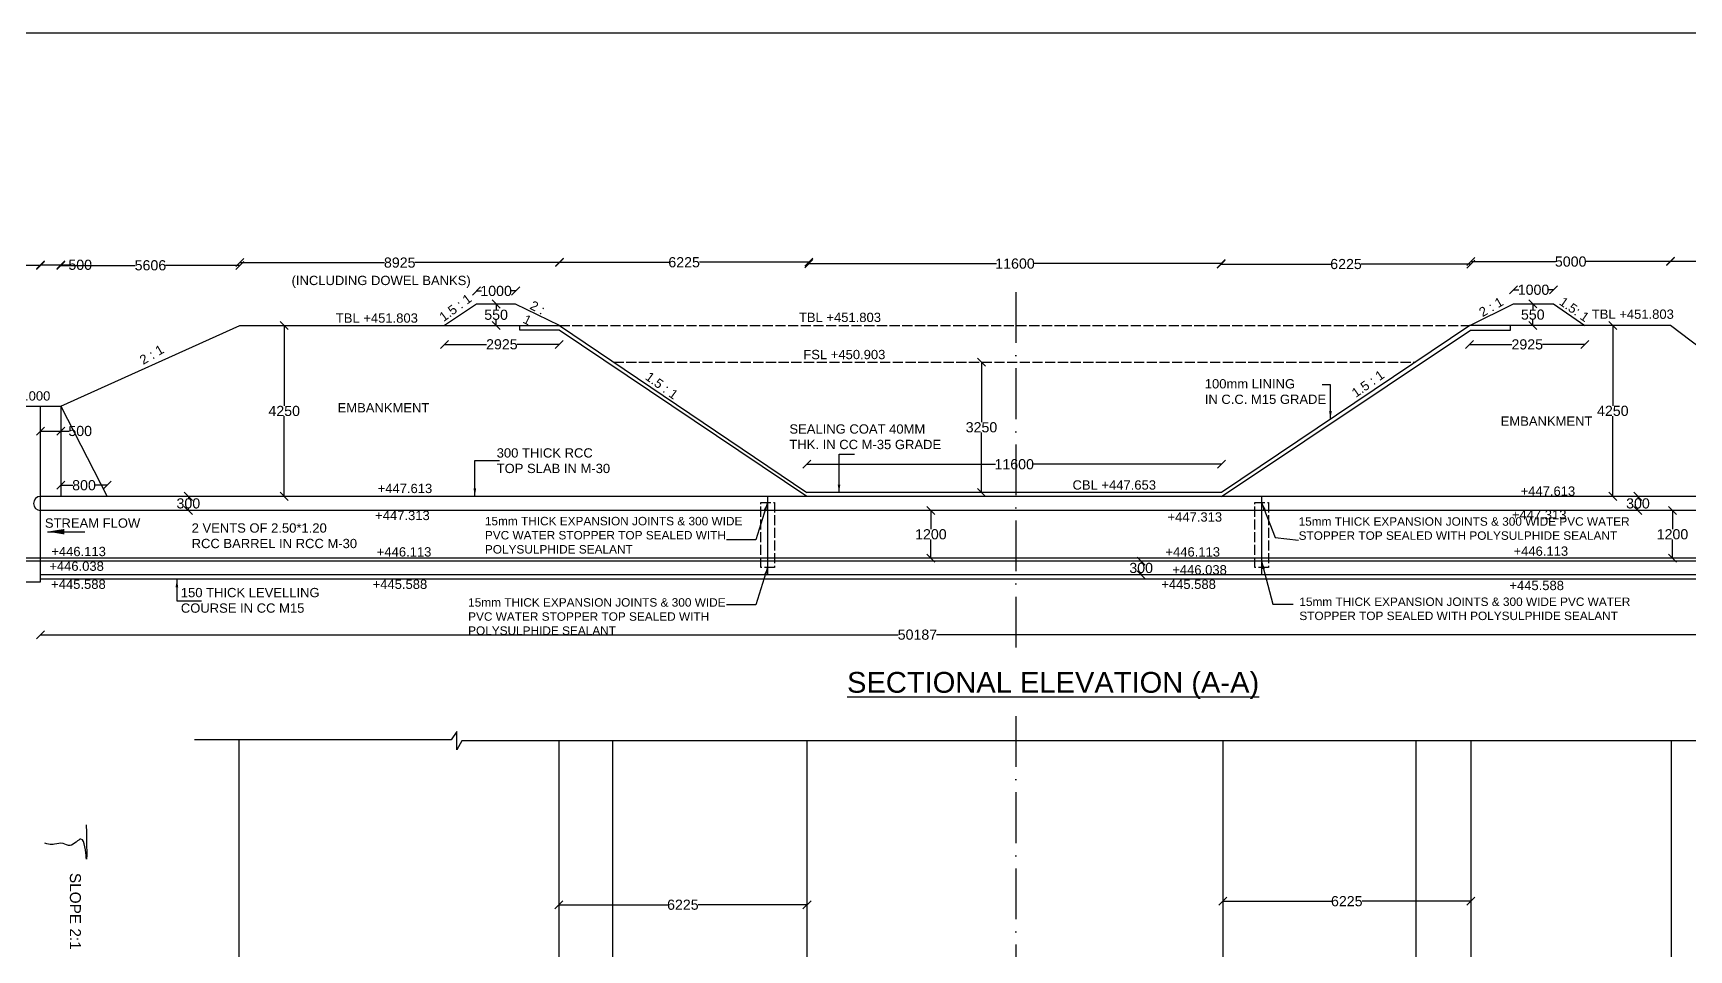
# Model space of a CAD drawing. Header units: millimetres. Extents: x 5124 to 3633060, y 2311 to 45957943.
# Drawn here: x 3592578 to 3612145, y 45947104 to 45957943 of the extents above; entities that cross this region are included whole.
import ezdxf

# ---------------------------------------------------------------- set-up
doc = ezdxf.new("R2010")
doc.units = ezdxf.units.MM
doc.header["$MEASUREMENT"] = 0
doc.linetypes.add('ACAD_ISO02W100', pattern=[15, 12, -3])
doc.linetypes.add('ACAD_ISO10W100', pattern=[18, 12, -3, 0, -3])
for name, color, linetype in [('DIMENSION', 7, 'Continuous'), ('DRAWING', 7, 'Continuous'), ('TEXT', 7, 'Continuous')]:
    doc.layers.add(name, color=color, linetype=linetype)
doc.styles.get("Standard").update_dxf_attribs({"font": 'arial.ttf', "height": 120})
doc.dimstyles.get("Standard").update_dxf_attribs({"dimtxt": 200, "dimasz": 110, "dimexe": 0.18, "dimexo": 0.0625, "dimgap": 0.09, "dimtad": 0, "dimtih": 1, "dimtoh": 1, "dimdec": 0, "dimzin": 0, "dimdsep": 46, "dimtxsty": 'Standard', "dimblk": 'OBLIQUE', "dimcen": 0.09, "dimse1": 1, "dimse2": 1, "dimadec": 0, "dimazin": 0, "dimtfac": 1, "dimtdec": 0, "dimtofl": 0, "dimtmove": 0, "dimatfit": 3, "dimfxl": 1, "dimtolj": 1, "dimtzin": 0, "dimarcsym": 0})

# ---------------------------------------------------------------- blocks, each defined once
blk = doc.blocks.new('_Oblique')
at = {"color": 0, "linetype": 'ByBlock', "lineweight": -2}
blk.add_line((-0.5, -0.5), (0.5, 0.5), dxfattribs=at)
blk = doc.blocks.new('*D71')
at = {"layer": 'Defpoints', "color": 0, "linetype": 'Continuous', "transparency": 16777216}
for p in [(3587958, 45955199), (3592664, 45955197), (3592664, 45953533)]:
    blk.add_point(p, dxfattribs=at)
at = {"layer": 'DIMENSION', "color": 0, "linetype": 'Continuous', "lineweight": -2, "transparency": 16777216}
for p, q in [((3587958, 45955197), (3590091, 45955197)), ((3592664, 45955197), (3590531, 45955197))]:
    blk.add_line(p, q, dxfattribs=at)
at = {"layer": 'DIMENSION', "color": 0, "linetype": 'Continuous', "lineweight": -2, "transparency": 16777216, "xscale": 95, "yscale": 95, "zscale": 95, "rotation": 180}
blk.add_blockref('_Oblique', (3587958, 45955197), dxfattribs=at)
at = {"layer": 'DIMENSION', "color": 0, "linetype": 'Continuous', "lineweight": -2, "transparency": 16777216, "xscale": 95, "yscale": 95, "zscale": 95}
blk.add_blockref('_Oblique', (3592664, 45955197), dxfattribs=at)
at = {"layer": 'DIMENSION', "color": 0, "linetype": 'Continuous', "transparency": 16777216, "insert": (3590311, 45955197), "char_height": 120, "attachment_point": 5}
blk.add_mtext('\\A1;16050', dxfattribs=at)
blk = doc.blocks.new('*D72')
at = {"layer": 'Defpoints', "color": 0, "linetype": 'Continuous', "transparency": 16777216}
for p in [(3592906, 45955203), (3592664, 45953533), (3592906, 45953533)]:
    blk.add_point(p, dxfattribs=at)
at = {"layer": 'DIMENSION', "color": 0, "linetype": 'Continuous', "lineweight": -2, "transparency": 16777216}
for p, q in [((3592664, 45955203), (3592906, 45955203)), ((3592906, 45955203), (3593002, 45955203))]:
    blk.add_line(p, q, dxfattribs=at)
at = {"layer": 'DIMENSION', "color": 0, "linetype": 'Continuous', "lineweight": -2, "transparency": 16777216, "xscale": 95, "yscale": 95, "zscale": 95, "rotation": 180}
blk.add_blockref('_Oblique', (3592664, 45955203), dxfattribs=at)
at = {"layer": 'DIMENSION', "color": 0, "linetype": 'Continuous', "lineweight": -2, "transparency": 16777216, "xscale": 95, "yscale": 95, "zscale": 95}
blk.add_blockref('_Oblique', (3592906, 45955203), dxfattribs=at)
at = {"layer": 'DIMENSION', "color": 0, "linetype": 'Continuous', "transparency": 16777216, "insert": (3593134, 45955203), "char_height": 120, "attachment_point": 5}
blk.add_mtext('\\A1;500', dxfattribs=at)
blk = doc.blocks.new('*D73')
at = {"layer": 'Defpoints', "color": 0, "linetype": 'Continuous', "transparency": 16777216}
for p in [(3592906, 45955203), (3595022, 45955197), (3595022, 45954485)]:
    blk.add_point(p, dxfattribs=at)
at = {"layer": 'DIMENSION', "color": 0, "linetype": 'Continuous', "lineweight": -2, "transparency": 16777216}
for p, q in [((3592906, 45955197), (3593785, 45955197)), ((3595022, 45955197), (3594143, 45955197))]:
    blk.add_line(p, q, dxfattribs=at)
at = {"layer": 'DIMENSION', "color": 0, "linetype": 'Continuous', "lineweight": -2, "transparency": 16777216, "xscale": 95, "yscale": 95, "zscale": 95, "rotation": 180}
blk.add_blockref('_Oblique', (3592906, 45955197), dxfattribs=at)
at = {"layer": 'DIMENSION', "color": 0, "linetype": 'Continuous', "lineweight": -2, "transparency": 16777216, "xscale": 95, "yscale": 95, "zscale": 95}
blk.add_blockref('_Oblique', (3595022, 45955197), dxfattribs=at)
at = {"layer": 'DIMENSION', "color": 0, "linetype": 'Continuous', "transparency": 16777216, "insert": (3593964, 45955197), "char_height": 120, "attachment_point": 5}
blk.add_mtext('\\A1;5606', dxfattribs=at)
blk = doc.blocks.new('*D74')
at = {"layer": 'Defpoints', "color": 0, "linetype": 'Continuous', "transparency": 16777216}
for p in [(3595022, 45955197), (3598799, 45955229), (3598799, 45954485)]:
    blk.add_point(p, dxfattribs=at)
at = {"layer": 'DIMENSION', "color": 0, "linetype": 'Continuous', "lineweight": -2, "transparency": 16777216}
for p, q in [((3595022, 45955229), (3596730, 45955229)), ((3598799, 45955229), (3597090, 45955229))]:
    blk.add_line(p, q, dxfattribs=at)
at = {"layer": 'DIMENSION', "color": 0, "linetype": 'Continuous', "lineweight": -2, "transparency": 16777216, "xscale": 95, "yscale": 95, "zscale": 95, "rotation": 180}
blk.add_blockref('_Oblique', (3595022, 45955229), dxfattribs=at)
at = {"layer": 'DIMENSION', "color": 0, "linetype": 'Continuous', "lineweight": -2, "transparency": 16777216, "xscale": 95, "yscale": 95, "zscale": 95}
blk.add_blockref('_Oblique', (3598799, 45955229), dxfattribs=at)
at = {"layer": 'DIMENSION', "color": 0, "linetype": 'Continuous', "transparency": 16777216, "insert": (3596910, 45955229), "char_height": 120, "attachment_point": 5}
blk.add_mtext('\\A1;8925', dxfattribs=at)
blk = doc.blocks.new('*D75')
at = {"layer": 'Defpoints', "color": 0, "linetype": 'Continuous', "transparency": 16777216}
for p in [(3598280, 45954894), (3597818, 45954740), (3598280, 45954740)]:
    blk.add_point(p, dxfattribs=at)
at = {"layer": 'DIMENSION', "color": 0, "linetype": 'Continuous', "lineweight": -2, "transparency": 16777216}
for p, q in [((3597818, 45954894), (3597876, 45954894)), ((3598280, 45954894), (3598223, 45954894))]:
    blk.add_line(p, q, dxfattribs=at)
at = {"layer": 'DIMENSION', "color": 0, "linetype": 'Continuous', "lineweight": -2, "transparency": 16777216, "xscale": 95, "yscale": 95, "zscale": 95, "rotation": 180}
blk.add_blockref('_Oblique', (3597818, 45954894), dxfattribs=at)
at = {"layer": 'DIMENSION', "color": 0, "linetype": 'Continuous', "lineweight": -2, "transparency": 16777216, "xscale": 95, "yscale": 95, "zscale": 95}
blk.add_blockref('_Oblique', (3598280, 45954894), dxfattribs=at)
at = {"layer": 'DIMENSION', "color": 0, "linetype": 'Continuous', "transparency": 16777216, "insert": (3598049, 45954894), "char_height": 120, "attachment_point": 5}
blk.add_mtext('\\A1;1000', dxfattribs=at)
blk = doc.blocks.new('*D76')
at = {"layer": 'Defpoints', "color": 0, "linetype": 'Continuous', "transparency": 16777216}
for p in [(3597440, 45954485), (3598793, 45954429), (3598793, 45954263)]:
    blk.add_point(p, dxfattribs=at)
at = {"layer": 'DIMENSION', "color": 0, "linetype": 'Continuous', "lineweight": -2, "transparency": 16777216}
for p, q in [((3597440, 45954263), (3597936, 45954263)), ((3598793, 45954263), (3598297, 45954263))]:
    blk.add_line(p, q, dxfattribs=at)
at = {"layer": 'DIMENSION', "color": 0, "linetype": 'Continuous', "lineweight": -2, "transparency": 16777216, "xscale": 95, "yscale": 95, "zscale": 95, "rotation": 180}
blk.add_blockref('_Oblique', (3597440, 45954263), dxfattribs=at)
at = {"layer": 'DIMENSION', "color": 0, "linetype": 'Continuous', "lineweight": -2, "transparency": 16777216, "xscale": 95, "yscale": 95, "zscale": 95}
blk.add_blockref('_Oblique', (3598793, 45954263), dxfattribs=at)
at = {"layer": 'DIMENSION', "color": 0, "linetype": 'Continuous', "transparency": 16777216, "insert": (3598117, 45954263), "char_height": 120, "attachment_point": 5}
blk.add_mtext('\\A1;2925', dxfattribs=at)
blk = doc.blocks.new('*D77')
at = {"layer": 'Defpoints', "color": 0, "linetype": 'Continuous', "transparency": 16777216}
for p in [(3598049, 45954740), (3598049, 45954485), (3598049, 45954485)]:
    blk.add_point(p, dxfattribs=at)
at = {"layer": 'DIMENSION', "color": 0, "linetype": 'Continuous', "lineweight": -2, "transparency": 16777216}
for p, q in [((3598049, 45954740), (3598049, 45954674)), ((3598049, 45954485), (3598049, 45954551))]:
    blk.add_line(p, q, dxfattribs=at)
at = {"layer": 'DIMENSION', "color": 0, "linetype": 'Continuous', "lineweight": -2, "transparency": 16777216, "xscale": 95, "yscale": 95, "zscale": 95}
for p, rotation in [((3598049, 45954740), 90), ((3598049, 45954485), 270)]:
    blk.add_blockref('_Oblique', p, dxfattribs=dict(at, rotation=rotation))
at = {"layer": 'DIMENSION', "color": 0, "linetype": 'Continuous', "transparency": 16777216, "insert": (3598049, 45954612), "char_height": 120, "attachment_point": 5}
blk.add_mtext('\\A1;550', dxfattribs=at)
blk = doc.blocks.new('*D78')
at = {"layer": 'Defpoints', "color": 0, "linetype": 'Continuous', "transparency": 16777216}
for p in [(3595567, 45954485), (3595545, 45952466), (3595567, 45952466)]:
    blk.add_point(p, dxfattribs=at)
at = {"layer": 'DIMENSION', "color": 0, "linetype": 'Continuous', "lineweight": -2, "transparency": 16777216}
for p, q in [((3595545, 45954485), (3595545, 45953537)), ((3595545, 45952466), (3595545, 45953414))]:
    blk.add_line(p, q, dxfattribs=at)
at = {"layer": 'DIMENSION', "color": 0, "linetype": 'Continuous', "lineweight": -2, "transparency": 16777216, "xscale": 95, "yscale": 95, "zscale": 95}
for p, rotation in [((3595545, 45954485), 90), ((3595545, 45952466), 270)]:
    blk.add_blockref('_Oblique', p, dxfattribs=dict(at, rotation=rotation))
at = {"layer": 'DIMENSION', "color": 0, "linetype": 'Continuous', "transparency": 16777216, "insert": (3595545, 45953475), "char_height": 120, "attachment_point": 5}
blk.add_mtext('\\A1;4250', dxfattribs=at)
blk = doc.blocks.new('*D79')
at = {"layer": 'Defpoints', "color": 0, "linetype": 'Continuous', "transparency": 16777216}
for p in [(3594412, 45952466), (3594412, 45952466), (3594412, 45952298)]:
    blk.add_point(p, dxfattribs=at)
at = {"layer": 'DIMENSION', "color": 0, "linetype": 'Continuous', "lineweight": -2, "transparency": 16777216}
for p, q in [((3594412, 45952466), (3594412, 45952443)), ((3594412, 45952298), (3594412, 45952320))]:
    blk.add_line(p, q, dxfattribs=at)
at = {"layer": 'DIMENSION', "color": 0, "linetype": 'Continuous', "lineweight": -2, "transparency": 16777216, "xscale": 95, "yscale": 95, "zscale": 95}
for p, rotation in [((3594412, 45952466), 90), ((3594412, 45952298), 270)]:
    blk.add_blockref('_Oblique', p, dxfattribs=dict(at, rotation=rotation))
at = {"layer": 'DIMENSION', "color": 0, "linetype": 'Continuous', "transparency": 16777216, "insert": (3594412, 45952382), "char_height": 120, "attachment_point": 5}
blk.add_mtext('\\A1;300', dxfattribs=at)
blk = doc.blocks.new('*D80')
at = {"layer": 'Defpoints', "color": 0, "linetype": 'Continuous', "transparency": 16777216}
for p in [(3592664, 45953238), (3592906, 45953238), (3592906, 45953238)]:
    blk.add_point(p, dxfattribs=at)
at = {"layer": 'DIMENSION', "color": 0, "linetype": 'Continuous', "lineweight": -2, "transparency": 16777216}
for p, q in [((3592664, 45953238), (3592906, 45953238)), ((3592906, 45953238), (3593002, 45953238))]:
    blk.add_line(p, q, dxfattribs=at)
at = {"layer": 'DIMENSION', "color": 0, "linetype": 'Continuous', "lineweight": -2, "transparency": 16777216, "xscale": 95, "yscale": 95, "zscale": 95, "rotation": 180}
blk.add_blockref('_Oblique', (3592664, 45953238), dxfattribs=at)
at = {"layer": 'DIMENSION', "color": 0, "linetype": 'Continuous', "lineweight": -2, "transparency": 16777216, "xscale": 95, "yscale": 95, "zscale": 95}
blk.add_blockref('_Oblique', (3592906, 45953238), dxfattribs=at)
at = {"layer": 'DIMENSION', "color": 0, "linetype": 'Continuous', "transparency": 16777216, "insert": (3593134, 45953238), "char_height": 120, "attachment_point": 5}
blk.add_mtext('\\A1;500', dxfattribs=at)
blk = doc.blocks.new('*D81')
at = {"layer": 'Defpoints', "color": 0, "linetype": 'Continuous', "transparency": 16777216}
for p in [(3592906, 45952602), (3593452, 45952597), (3593452, 45952466)]:
    blk.add_point(p, dxfattribs=at)
at = {"layer": 'DIMENSION', "color": 0, "linetype": 'Continuous', "lineweight": -2, "transparency": 16777216}
for p, q in [((3592906, 45952597), (3593047, 45952597)), ((3593452, 45952597), (3593312, 45952597))]:
    blk.add_line(p, q, dxfattribs=at)
at = {"layer": 'DIMENSION', "color": 0, "linetype": 'Continuous', "lineweight": -2, "transparency": 16777216, "xscale": 95, "yscale": 95, "zscale": 95, "rotation": 180}
blk.add_blockref('_Oblique', (3592906, 45952597), dxfattribs=at)
at = {"layer": 'DIMENSION', "color": 0, "linetype": 'Continuous', "lineweight": -2, "transparency": 16777216, "xscale": 95, "yscale": 95, "zscale": 95}
blk.add_blockref('_Oblique', (3593452, 45952597), dxfattribs=at)
at = {"layer": 'DIMENSION', "color": 0, "linetype": 'Continuous', "transparency": 16777216, "insert": (3593179, 45952597), "char_height": 120, "attachment_point": 5}
blk.add_mtext('\\A1;800', dxfattribs=at)
blk = doc.blocks.new('*D86')
at = {"layer": 'Defpoints', "color": 0, "linetype": 'Continuous', "transparency": 16777216}
for p in [(3598799, 45955229), (3601743, 45955233), (3601743, 45955211)]:
    blk.add_point(p, dxfattribs=at)
at = {"layer": 'DIMENSION', "color": 0, "linetype": 'Continuous', "lineweight": -2, "transparency": 16777216}
for p, q in [((3598799, 45955233), (3600091, 45955233)), ((3601743, 45955233), (3600451, 45955233))]:
    blk.add_line(p, q, dxfattribs=at)
at = {"layer": 'DIMENSION', "color": 0, "linetype": 'Continuous', "lineweight": -2, "transparency": 16777216, "xscale": 95, "yscale": 95, "zscale": 95, "rotation": 180}
blk.add_blockref('_Oblique', (3598799, 45955233), dxfattribs=at)
at = {"layer": 'DIMENSION', "color": 0, "linetype": 'Continuous', "lineweight": -2, "transparency": 16777216, "xscale": 95, "yscale": 95, "zscale": 95}
blk.add_blockref('_Oblique', (3601743, 45955233), dxfattribs=at)
at = {"layer": 'DIMENSION', "color": 0, "linetype": 'Continuous', "transparency": 16777216, "insert": (3600271, 45955233), "char_height": 120, "attachment_point": 5}
blk.add_mtext('\\A1;6225', dxfattribs=at)
blk = doc.blocks.new('*D87')
at = {"layer": 'Defpoints', "color": 0, "linetype": 'Continuous', "transparency": 16777216}
for p in [(3601743, 45955233), (3606618, 45955217), (3606618, 45955217)]:
    blk.add_point(p, dxfattribs=at)
at = {"layer": 'DIMENSION', "color": 0, "linetype": 'Continuous', "lineweight": -2, "transparency": 16777216}
for p, q in [((3601743, 45955217), (3603961, 45955217)), ((3606618, 45955217), (3604401, 45955217))]:
    blk.add_line(p, q, dxfattribs=at)
at = {"layer": 'DIMENSION', "color": 0, "linetype": 'Continuous', "lineweight": -2, "transparency": 16777216, "xscale": 95, "yscale": 95, "zscale": 95, "rotation": 180}
blk.add_blockref('_Oblique', (3601743, 45955217), dxfattribs=at)
at = {"layer": 'DIMENSION', "color": 0, "linetype": 'Continuous', "lineweight": -2, "transparency": 16777216, "xscale": 95, "yscale": 95, "zscale": 95}
blk.add_blockref('_Oblique', (3606618, 45955217), dxfattribs=at)
at = {"layer": 'DIMENSION', "color": 0, "linetype": 'Continuous', "transparency": 16777216, "insert": (3604181, 45955217), "char_height": 120, "attachment_point": 5}
blk.add_mtext('\\A1;11600', dxfattribs=at)
blk = doc.blocks.new('*D88')
at = {"layer": 'Defpoints', "color": 0, "linetype": 'Continuous', "transparency": 16777216}
for p in [(3603706, 45954054), (3603706, 45952511), (3603785, 45952511)]:
    blk.add_point(p, dxfattribs=at)
at = {"layer": 'DIMENSION', "color": 0, "linetype": 'Continuous', "lineweight": -2, "transparency": 16777216}
for p, q in [((3603785, 45954054), (3603785, 45953344)), ((3603785, 45952511), (3603785, 45953221))]:
    blk.add_line(p, q, dxfattribs=at)
at = {"layer": 'DIMENSION', "color": 0, "linetype": 'Continuous', "lineweight": -2, "transparency": 16777216, "xscale": 95, "yscale": 95, "zscale": 95}
for p, rotation in [((3603785, 45954054), 90), ((3603785, 45952511), 270)]:
    blk.add_blockref('_Oblique', p, dxfattribs=dict(at, rotation=rotation))
at = {"layer": 'DIMENSION', "color": 0, "linetype": 'Continuous', "transparency": 16777216, "insert": (3603785, 45953282), "char_height": 120, "attachment_point": 5}
blk.add_mtext('\\A1;3250', dxfattribs=at)
blk = doc.blocks.new('*D89')
at = {"layer": 'Defpoints', "color": 0, "linetype": 'Continuous', "transparency": 16777216}
for p in [(3606620, 45952845), (3601722, 45952511), (3606620, 45952511)]:
    blk.add_point(p, dxfattribs=at)
at = {"layer": 'DIMENSION', "color": 0, "linetype": 'Continuous', "lineweight": -2, "transparency": 16777216}
for p, q in [((3601722, 45952845), (3603951, 45952845)), ((3606620, 45952845), (3604392, 45952845))]:
    blk.add_line(p, q, dxfattribs=at)
at = {"layer": 'DIMENSION', "color": 0, "linetype": 'Continuous', "lineweight": -2, "transparency": 16777216, "xscale": 95, "yscale": 95, "zscale": 95, "rotation": 180}
blk.add_blockref('_Oblique', (3601722, 45952845), dxfattribs=at)
at = {"layer": 'DIMENSION', "color": 0, "linetype": 'Continuous', "lineweight": -2, "transparency": 16777216, "xscale": 95, "yscale": 95, "zscale": 95}
blk.add_blockref('_Oblique', (3606620, 45952845), dxfattribs=at)
at = {"layer": 'DIMENSION', "color": 0, "linetype": 'Continuous', "transparency": 16777216, "insert": (3604172, 45952845), "char_height": 120, "attachment_point": 5}
blk.add_mtext('\\A1;11600', dxfattribs=at)
blk = doc.blocks.new('*D90')
at = {"layer": 'Defpoints', "color": 0, "linetype": 'Continuous', "transparency": 16777216}
for p in [(3603187, 45952298), (3603187, 45951736), (3603187, 45951736)]:
    blk.add_point(p, dxfattribs=at)
at = {"layer": 'DIMENSION', "color": 0, "linetype": 'Continuous', "lineweight": -2, "transparency": 16777216}
for p, q in [((3603187, 45952298), (3603187, 45952078)), ((3603187, 45951736), (3603187, 45951955))]:
    blk.add_line(p, q, dxfattribs=at)
at = {"layer": 'DIMENSION', "color": 0, "linetype": 'Continuous', "lineweight": -2, "transparency": 16777216, "xscale": 95, "yscale": 95, "zscale": 95}
for p, rotation in [((3603187, 45952298), 90), ((3603187, 45951736), 270)]:
    blk.add_blockref('_Oblique', p, dxfattribs=dict(at, rotation=rotation))
at = {"layer": 'DIMENSION', "color": 0, "linetype": 'Continuous', "transparency": 16777216, "insert": (3603187, 45952017), "char_height": 120, "attachment_point": 5}
blk.add_mtext('\\A1;1200', dxfattribs=at)
blk = doc.blocks.new('*D91')
at = {"layer": 'Defpoints', "color": 0, "linetype": 'Continuous', "transparency": 16777216}
for p in [(3605672, 45951701), (3605672, 45951701), (3605672, 45951537)]:
    blk.add_point(p, dxfattribs=at)
at = {"layer": 'DIMENSION', "color": 0, "linetype": 'Continuous', "lineweight": -2, "transparency": 16777216}
for p, q in [((3605672, 45951701), (3605672, 45951680)), ((3605672, 45951537), (3605672, 45951558))]:
    blk.add_line(p, q, dxfattribs=at)
at = {"layer": 'DIMENSION', "color": 0, "linetype": 'Continuous', "lineweight": -2, "transparency": 16777216, "xscale": 95, "yscale": 95, "zscale": 95}
for p, rotation in [((3605672, 45951701), 90), ((3605672, 45951537), 270)]:
    blk.add_blockref('_Oblique', p, dxfattribs=dict(at, rotation=rotation))
at = {"layer": 'DIMENSION', "color": 0, "linetype": 'Continuous', "transparency": 16777216, "insert": (3605672, 45951619), "char_height": 120, "attachment_point": 5}
blk.add_mtext('\\A1;300', dxfattribs=at)
blk = doc.blocks.new('*D92')
at = {"layer": 'Defpoints', "color": 0, "linetype": 'Continuous', "transparency": 16777216}
for p in [(3592664, 45951456), (3613392, 45951418), (3613392, 45950830)]:
    blk.add_point(p, dxfattribs=at)
at = {"layer": 'DIMENSION', "color": 0, "linetype": 'Continuous', "lineweight": -2, "transparency": 16777216}
for p, q in [((3592664, 45950830), (3602802, 45950830)), ((3613392, 45950830), (3603254, 45950830))]:
    blk.add_line(p, q, dxfattribs=at)
at = {"layer": 'DIMENSION', "color": 0, "linetype": 'Continuous', "lineweight": -2, "transparency": 16777216, "xscale": 95, "yscale": 95, "zscale": 95, "rotation": 180}
blk.add_blockref('_Oblique', (3592664, 45950830), dxfattribs=at)
at = {"layer": 'DIMENSION', "color": 0, "linetype": 'Continuous', "lineweight": -2, "transparency": 16777216, "xscale": 95, "yscale": 95, "zscale": 95}
blk.add_blockref('_Oblique', (3613392, 45950830), dxfattribs=at)
at = {"layer": 'DIMENSION', "color": 0, "linetype": 'Continuous', "transparency": 16777216, "insert": (3603028, 45950830), "char_height": 120, "attachment_point": 5}
blk.add_mtext('\\A1;50187', dxfattribs=at)
blk = doc.blocks.new('*D93')
at = {"layer": 'Defpoints', "color": 0, "linetype": 'Continuous', "transparency": 16777216}
for p in [(3606618, 45955217), (3609568, 45955212), (3609568, 45955212)]:
    blk.add_point(p, dxfattribs=at)
at = {"layer": 'DIMENSION', "color": 0, "linetype": 'Continuous', "lineweight": -2, "transparency": 16777216}
for p, q in [((3606618, 45955212), (3607913, 45955212)), ((3609568, 45955212), (3608273, 45955212))]:
    blk.add_line(p, q, dxfattribs=at)
at = {"layer": 'DIMENSION', "color": 0, "linetype": 'Continuous', "lineweight": -2, "transparency": 16777216, "xscale": 95, "yscale": 95, "zscale": 95, "rotation": 180}
blk.add_blockref('_Oblique', (3606618, 45955212), dxfattribs=at)
at = {"layer": 'DIMENSION', "color": 0, "linetype": 'Continuous', "lineweight": -2, "transparency": 16777216, "xscale": 95, "yscale": 95, "zscale": 95}
blk.add_blockref('_Oblique', (3609568, 45955212), dxfattribs=at)
at = {"layer": 'DIMENSION', "color": 0, "linetype": 'Continuous', "transparency": 16777216, "insert": (3608093, 45955212), "char_height": 120, "attachment_point": 5}
blk.add_mtext('\\A1;6225', dxfattribs=at)
blk = doc.blocks.new('*D94')
at = {"layer": 'Defpoints', "color": 0, "linetype": 'Continuous', "transparency": 16777216}
for p in [(3610544, 45954908), (3610074, 45954743), (3610544, 45954743)]:
    blk.add_point(p, dxfattribs=at)
at = {"layer": 'DIMENSION', "color": 0, "linetype": 'Continuous', "lineweight": -2, "transparency": 16777216}
for p, q in [((3610074, 45954908), (3610136, 45954908)), ((3610544, 45954908), (3610482, 45954908))]:
    blk.add_line(p, q, dxfattribs=at)
at = {"layer": 'DIMENSION', "color": 0, "linetype": 'Continuous', "lineweight": -2, "transparency": 16777216, "xscale": 95, "yscale": 95, "zscale": 95, "rotation": 180}
blk.add_blockref('_Oblique', (3610074, 45954908), dxfattribs=at)
at = {"layer": 'DIMENSION', "color": 0, "linetype": 'Continuous', "lineweight": -2, "transparency": 16777216, "xscale": 95, "yscale": 95, "zscale": 95}
blk.add_blockref('_Oblique', (3610544, 45954908), dxfattribs=at)
at = {"layer": 'DIMENSION', "color": 0, "linetype": 'Continuous', "transparency": 16777216, "insert": (3610309, 45954908), "char_height": 120, "attachment_point": 5}
blk.add_mtext('\\A1;1000', dxfattribs=at)
blk = doc.blocks.new('*D95')
at = {"layer": 'Defpoints', "color": 0, "linetype": 'Continuous', "transparency": 16777216}
for p in [(3609554, 45954486), (3610916, 45954486), (3610916, 45954262)]:
    blk.add_point(p, dxfattribs=at)
at = {"layer": 'DIMENSION', "color": 0, "linetype": 'Continuous', "lineweight": -2, "transparency": 16777216}
for p, q in [((3609554, 45954262), (3610054, 45954262)), ((3610916, 45954262), (3610416, 45954262))]:
    blk.add_line(p, q, dxfattribs=at)
at = {"layer": 'DIMENSION', "color": 0, "linetype": 'Continuous', "lineweight": -2, "transparency": 16777216, "xscale": 95, "yscale": 95, "zscale": 95, "rotation": 180}
blk.add_blockref('_Oblique', (3609554, 45954262), dxfattribs=at)
at = {"layer": 'DIMENSION', "color": 0, "linetype": 'Continuous', "lineweight": -2, "transparency": 16777216, "xscale": 95, "yscale": 95, "zscale": 95}
blk.add_blockref('_Oblique', (3610916, 45954262), dxfattribs=at)
at = {"layer": 'DIMENSION', "color": 0, "linetype": 'Continuous', "transparency": 16777216, "insert": (3610235, 45954262), "char_height": 120, "attachment_point": 5}
blk.add_mtext('\\A1;2925', dxfattribs=at)
blk = doc.blocks.new('*D96')
at = {"layer": 'Defpoints', "color": 0, "linetype": 'Continuous', "transparency": 16777216}
for p in [(3610300, 45954743), (3610300, 45954486), (3610300, 45954486)]:
    blk.add_point(p, dxfattribs=at)
at = {"layer": 'DIMENSION', "color": 0, "linetype": 'Continuous', "lineweight": -2, "transparency": 16777216}
for p, q in [((3610300, 45954743), (3610300, 45954676)), ((3610300, 45954486), (3610300, 45954553))]:
    blk.add_line(p, q, dxfattribs=at)
at = {"layer": 'DIMENSION', "color": 0, "linetype": 'Continuous', "lineweight": -2, "transparency": 16777216, "xscale": 95, "yscale": 95, "zscale": 95}
for p, rotation in [((3610300, 45954743), 90), ((3610300, 45954486), 270)]:
    blk.add_blockref('_Oblique', p, dxfattribs=dict(at, rotation=rotation))
at = {"layer": 'DIMENSION', "color": 0, "linetype": 'Continuous', "transparency": 16777216, "insert": (3610300, 45954614), "char_height": 120, "attachment_point": 5}
blk.add_mtext('\\A1;550', dxfattribs=at)
blk = doc.blocks.new('*D97')
at = {"layer": 'Defpoints', "color": 0, "linetype": 'Continuous', "transparency": 16777216}
for p in [(3611073, 45954486), (3611006, 45952466), (3611246, 45952466)]:
    blk.add_point(p, dxfattribs=at)
at = {"layer": 'DIMENSION', "color": 0, "linetype": 'Continuous', "lineweight": -2, "transparency": 16777216}
for p, q in [((3611246, 45954486), (3611246, 45953537)), ((3611246, 45952466), (3611246, 45953414))]:
    blk.add_line(p, q, dxfattribs=at)
at = {"layer": 'DIMENSION', "color": 0, "linetype": 'Continuous', "lineweight": -2, "transparency": 16777216, "xscale": 95, "yscale": 95, "zscale": 95}
for p, rotation in [((3611246, 45954486), 90), ((3611246, 45952466), 270)]:
    blk.add_blockref('_Oblique', p, dxfattribs=dict(at, rotation=rotation))
at = {"layer": 'DIMENSION', "color": 0, "linetype": 'Continuous', "transparency": 16777216, "insert": (3611246, 45953476), "char_height": 120, "attachment_point": 5}
blk.add_mtext('\\A1;4250', dxfattribs=at)
blk = doc.blocks.new('*D98')
at = {"layer": 'Defpoints', "color": 0, "linetype": 'Continuous', "transparency": 16777216}
for p in [(3611543, 45952466), (3611546, 45952466), (3611497, 45952298)]:
    blk.add_point(p, dxfattribs=at)
at = {"layer": 'DIMENSION', "color": 0, "linetype": 'Continuous', "lineweight": -2, "transparency": 16777216}
for p, q in [((3611543, 45952466), (3611543, 45952443)), ((3611543, 45952298), (3611543, 45952320))]:
    blk.add_line(p, q, dxfattribs=at)
at = {"layer": 'DIMENSION', "color": 0, "linetype": 'Continuous', "lineweight": -2, "transparency": 16777216, "xscale": 95, "yscale": 95, "zscale": 95}
for p, rotation in [((3611543, 45952466), 90), ((3611543, 45952298), 270)]:
    blk.add_blockref('_Oblique', p, dxfattribs=dict(at, rotation=rotation))
at = {"layer": 'DIMENSION', "color": 0, "linetype": 'Continuous', "transparency": 16777216, "insert": (3611543, 45952382), "char_height": 120, "attachment_point": 5}
blk.add_mtext('\\A1;300', dxfattribs=at)
blk = doc.blocks.new('*D99')
at = {"layer": 'Defpoints', "color": 0, "linetype": 'Continuous', "transparency": 16777216}
for p in [(3611951, 45952298), (3611951, 45952298), (3611951, 45951736)]:
    blk.add_point(p, dxfattribs=at)
at = {"layer": 'DIMENSION', "color": 0, "linetype": 'Continuous', "lineweight": -2, "transparency": 16777216}
for p, q in [((3611951, 45952298), (3611951, 45952078)), ((3611951, 45951736), (3611951, 45951955))]:
    blk.add_line(p, q, dxfattribs=at)
at = {"layer": 'DIMENSION', "color": 0, "linetype": 'Continuous', "lineweight": -2, "transparency": 16777216, "xscale": 95, "yscale": 95, "zscale": 95}
for p, rotation in [((3611951, 45952298), 90), ((3611951, 45951736), 270)]:
    blk.add_blockref('_Oblique', p, dxfattribs=dict(at, rotation=rotation))
at = {"layer": 'DIMENSION', "color": 0, "linetype": 'Continuous', "transparency": 16777216, "insert": (3611951, 45952017), "char_height": 120, "attachment_point": 5}
blk.add_mtext('\\A1;1200', dxfattribs=at)
blk = doc.blocks.new('*D112')
at = {"layer": 'Defpoints', "color": 0, "linetype": 'Continuous', "transparency": 16777216}
for p in [(3609568, 45955212), (3611928, 45955241), (3611928, 45954486)]:
    blk.add_point(p, dxfattribs=at)
at = {"layer": 'DIMENSION', "color": 0, "linetype": 'Continuous', "lineweight": -2, "transparency": 16777216}
for p, q in [((3609568, 45955241), (3610569, 45955241)), ((3611928, 45955241), (3610927, 45955241))]:
    blk.add_line(p, q, dxfattribs=at)
at = {"layer": 'DIMENSION', "color": 0, "linetype": 'Continuous', "lineweight": -2, "transparency": 16777216, "xscale": 95, "yscale": 95, "zscale": 95, "rotation": 180}
blk.add_blockref('_Oblique', (3609568, 45955241), dxfattribs=at)
at = {"layer": 'DIMENSION', "color": 0, "linetype": 'Continuous', "lineweight": -2, "transparency": 16777216, "xscale": 95, "yscale": 95, "zscale": 95}
blk.add_blockref('_Oblique', (3611928, 45955241), dxfattribs=at)
at = {"layer": 'DIMENSION', "color": 0, "linetype": 'Continuous', "transparency": 16777216, "insert": (3610748, 45955241), "char_height": 120, "attachment_point": 5}
blk.add_mtext('\\A1;5000', dxfattribs=at)
blk = doc.blocks.new('*D113')
at = {"layer": 'Defpoints', "color": 0, "linetype": 'Continuous', "transparency": 16777216}
for p in [(3611928, 45955241), (3613143, 45955245), (3613143, 45955245)]:
    blk.add_point(p, dxfattribs=at)
at = {"layer": 'DIMENSION', "color": 0, "linetype": 'Continuous', "lineweight": -2, "transparency": 16777216}
for p, q in [((3611928, 45955245), (3612356, 45955245)), ((3613143, 45955245), (3612714, 45955245))]:
    blk.add_line(p, q, dxfattribs=at)
at = {"layer": 'DIMENSION', "color": 0, "linetype": 'Continuous', "lineweight": -2, "transparency": 16777216, "xscale": 95, "yscale": 95, "zscale": 95, "rotation": 180}
blk.add_blockref('_Oblique', (3611928, 45955245), dxfattribs=at)
at = {"layer": 'DIMENSION', "color": 0, "linetype": 'Continuous', "lineweight": -2, "transparency": 16777216, "xscale": 95, "yscale": 95, "zscale": 95}
blk.add_blockref('_Oblique', (3613143, 45955245), dxfattribs=at)
at = {"layer": 'DIMENSION', "color": 0, "linetype": 'Continuous', "transparency": 16777216, "insert": (3612535, 45955245), "char_height": 120, "attachment_point": 5}
blk.add_mtext('\\A1;5606', dxfattribs=at)
blk = doc.blocks.new('*D152')
at = {"layer": 'Defpoints', "color": 0, "linetype": 'Continuous', "transparency": 16777216}
for p in [(3598790, 45947637), (3601723, 45947637), (3601723, 45947637)]:
    blk.add_point(p, dxfattribs=at)
at = {"layer": 'DIMENSION', "color": 0, "linetype": 'Continuous', "lineweight": -2, "transparency": 16777216}
for p, q in [((3598790, 45947637), (3600076, 45947637)), ((3601723, 45947637), (3600436, 45947637))]:
    blk.add_line(p, q, dxfattribs=at)
at = {"layer": 'DIMENSION', "color": 0, "linetype": 'Continuous', "lineweight": -2, "transparency": 16777216, "xscale": 95, "yscale": 95, "zscale": 95, "rotation": 180}
blk.add_blockref('_Oblique', (3598790, 45947637), dxfattribs=at)
at = {"layer": 'DIMENSION', "color": 0, "linetype": 'Continuous', "lineweight": -2, "transparency": 16777216, "xscale": 95, "yscale": 95, "zscale": 95}
blk.add_blockref('_Oblique', (3601723, 45947637), dxfattribs=at)
at = {"layer": 'DIMENSION', "color": 0, "linetype": 'Continuous', "transparency": 16777216, "insert": (3600256, 45947637), "char_height": 120, "attachment_point": 5}
blk.add_mtext('\\A1;6225', dxfattribs=at)
blk = doc.blocks.new('*D157')
at = {"layer": 'Defpoints', "color": 0, "linetype": 'Continuous', "transparency": 16777216}
for p in [(3606637, 45947679), (3609567, 45947679), (3609567, 45947679)]:
    blk.add_point(p, dxfattribs=at)
at = {"layer": 'DIMENSION', "color": 0, "linetype": 'Continuous', "lineweight": -2, "transparency": 16777216}
for p, q in [((3606637, 45947679), (3607922, 45947679)), ((3609567, 45947679), (3608282, 45947679))]:
    blk.add_line(p, q, dxfattribs=at)
at = {"layer": 'DIMENSION', "color": 0, "linetype": 'Continuous', "lineweight": -2, "transparency": 16777216, "xscale": 95, "yscale": 95, "zscale": 95, "rotation": 180}
blk.add_blockref('_Oblique', (3606637, 45947679), dxfattribs=at)
at = {"layer": 'DIMENSION', "color": 0, "linetype": 'Continuous', "lineweight": -2, "transparency": 16777216, "xscale": 95, "yscale": 95, "zscale": 95}
blk.add_blockref('_Oblique', (3609567, 45947679), dxfattribs=at)
at = {"layer": 'DIMENSION', "color": 0, "linetype": 'Continuous', "transparency": 16777216, "insert": (3608102, 45947679), "char_height": 120, "attachment_point": 5}
blk.add_mtext('\\A1;6225', dxfattribs=at)

msp = doc.modelspace()

# ---------------------------------------------------------------- linework, layer by layer
at = {"layer": 'DRAWING', "linetype": 'Continuous'}
msp.add_lwpolyline([(3633060.5, 45957943), (3580698, 45957943), (3580698, 45929892), (3633060.5, 45929892)], close=True, dxfattribs=at)
at = {"layer": 'DRAWING', "linetype": 'ACAD_ISO10W100', "ltscale": 50}
for points in [[(3604191, 45954880), (3604191, 45950581.5)], [(3604191, 45949866.9), (3604191, 45938323.8)]]:
    msp.add_lwpolyline(points, dxfattribs=at)
at = {"layer": 'DRAWING', "linetype": 'Continuous'}
for points in [[(3598799, 45954485), (3598280, 45954739.5), (3597818.5, 45954739.5), (3597440.5, 45954485)], [(3609554.5, 45954485.5), (3610073.5, 45954743), (3610527.5, 45954743), (3610544.5, 45954743), (3610915.5, 45954485.5)], [(3592906.5, 45953533), (3595021.5, 45954485), (3598799, 45954485), (3601722.5, 45952511)], [(3601722.5, 45952465.5), (3598793, 45954429), (3598331, 45954429), (3598331, 45954485)], [(3613165, 45953547.5), (3611927.5, 45954485.5), (3609554.5, 45954485.5), (3606620.5, 45952511)], [(3606620.5, 45952465.5), (3609565.5, 45954432), (3610038, 45954432), (3610038, 45954485.5)], [(3587958, 45951172), (3587958, 45953533), (3592664.5, 45953533), (3592906.5, 45953533), (3592906.5, 45952465.5)], [(3592664.5, 45951456.5), (3592664.5, 45953533)], [(3592906.5, 45953533), (3593452, 45952465.5)], [(3613392, 45952465.5), (3592664.5, 45952465.5)], [(3601258, 45952465.5), (3601258, 45951537)], [(3606620.5, 45952511), (3601722.5, 45952511)], [(3607095.6, 45952465.5), (3607095.6, 45951537)], [(3613392, 45952298), (3592664.5, 45952298)], [(3616534.5, 45951735.5), (3581074, 45951735.5)], [(3616534.5, 45951701), (3587958, 45951701)], [(3587958, 45951453.5), (3592664.5, 45951456.5)], [(3613392, 45951537), (3592664.5, 45951537)], [(3613392, 45951486), (3592664.5, 45951486)], [(3613331.7, 45949573.9), (3597642.2, 45949573.9), (3597584.8, 45949468.4), (3597584.8, 45949687.5), (3597518.1, 45949587.7), (3594486.6, 45949587.7)], [(3595007.9, 45949587.7), (3595007.9, 45941005.5)], [(3598789.9, 45949573.9), (3598789.9, 45940991.7)], [(3599425.5, 45949573.9), (3599425.5, 45940991.7)], [(3601722.5, 45949573.9), (3601722.5, 45940991.7)], [(3606636.7, 45949573.9), (3606636.7, 45940991.7)], [(3608916.8, 45949573.9), (3608916.8, 45940991.7)], [(3609567.3, 45949573.9), (3609567.3, 45940991.7)], [(3611934.5, 45949573.9), (3611934.5, 45940991.7)]]:
    msp.add_lwpolyline(points, dxfattribs=at)
at = {"layer": 'DRAWING', "linetype": 'ACAD_ISO02W100', "ltscale": 10}
for points in [[(3598799, 45954485), (3609553.8, 45954485)], [(3599437.5, 45954053.9), (3608913.2, 45954053.9)]]:
    msp.add_lwpolyline(points, dxfattribs=at)
for points in [[(3601177, 45952395), (3601339.5, 45952395), (3601339.5, 45951624), (3601177, 45951624)], [(3607014.6, 45952395), (3607177.1, 45952395), (3607177.1, 45951624), (3607014.6, 45951624)]]:
    msp.add_lwpolyline(points, close=True, dxfattribs=at)
at = {"layer": 'DRAWING', "linetype": 'Continuous'}
msp.add_arc((3592667, 45952381.8), 83.8, 91.69083, 268.30917, dxfattribs=at)
msp.add_spline([(3593205.7, 45948582), (3593205.7, 45948195.2), (3593142.8, 45948413.8), (3593014.6, 45948338.4), (3592931.6, 45948361), (3592831, 45948353.5), (3592798.3, 45948348.4), (3592717.9, 45948363.5)], degree=3, dxfattribs=at)

# ---------------------------------------------------------------- texts
at = {"layer": 'TEXT', "linetype": 'Continuous'}
msp.add_text('STREAM FLOW', height=110, dxfattribs=at).set_placement((3592716.7, 45952094.8))
at = {"layer": 'TEXT'}
msp.add_text('%%USECTIONAL ELEVATION (A-A)', height=246.09, dxfattribs=at).set_placement((3602196.4, 45950143.7))
msp.add_text('SLOPE 2:1', height=130, rotation=270, dxfattribs=at).set_placement((3593012.1, 45948013.8))
at = {"layer": 'TEXT', "linetype": 'Continuous', "attachment_point": 1}
for s, insert, char_height, width in [('(INCLUDING DOWEL BANKS)', (3595631.8, 45955073.6), 110, 2597.465), ('TBL +451.803', (3596155.2, 45954629), 110, 1162.601), ('TBL +451.803', (3601627.8, 45954637), 110, 1162.601), ('TBL +451.803', (3610997.8, 45954674.9), 110, 1162.601), ('FSL +450.903', (3601679.7, 45954197.8), 110, 1162.601), ('+449.000', (3592136, 45953708.5), 110, 639.34), ('100mm LINING \\PIN C.C. M15 GRADE', (3606423.8, 45953851.8), 110, 1427.348), ('EMBANKMENT', (3596176.1, 45953567.9), 110, 1162.601), ('SEALING COAT 40MM\\PTHK. IN CC M-35 GRADE', (3601515.3, 45953317.5), 110, 1785.861), ('EMBANKMENT', (3609920.9, 45953410), 110, 1162.601), ('300 THICK RCC \\PTOP SLAB IN M-30', (3598055.9, 45953034.4), 110, 1549.208), ('+447.613', (3596649, 45952614.5), 110, 639.34), ('CBL +447.653', (3604860.9, 45952655.4), 110, 1169.673), ('+447.613', (3610156.3, 45952582.5), 110, 639.34), ('2 VENTS OF 2.50*1.20\\PRCC BARREL IN RCC M-30', (3594451, 45952146.9), 110, 1998.092), ('+447.313', (3596619.5, 45952295), 110, 639.34), ('15mm THICK EXPANSION JOINTS & 300 WIDE PVC WATER STOPPER TOP SEALED WITH POLYSULPHIDE SEALANT ', (3597916.7, 45952223.2), 100, 3260.828), ('+447.313', (3605983.5, 45952277.1), 110, 639.34), ('15mm THICK EXPANSION JOINTS & 300 WIDE PVC WATER STOPPER TOP SEALED WITH POLYSULPHIDE SEALANT ', (3607532.7, 45952218.6), 100, 3999.954), ('+447.313', (3610053.3, 45952303.7), 110, 639.34), ('+446.113', (3592792.5, 45951869), 110, 639.34), ('+446.113', (3596639, 45951864.5), 110, 639.34), ('+446.113', (3605959.1, 45951864.2), 110, 639.34), ('+446.113', (3610072.8, 45951873.2), 110, 639.34), ('+446.038', (3592768.5, 45951695.5), 110, 639.34), ('+446.038', (3606039.4, 45951652.5), 110, 639.34), ('+445.588', (3592790.5, 45951482), 110, 639.34), ('150 THICK LEVELLING \\PCOURSE IN CC M15', (3594323.2, 45951383.2), 110, 1631.366), ('+445.588', (3596589.8, 45951481.5), 110, 639.34), ('+445.588', (3605909.9, 45951481.1), 110, 639.34), ('+445.588', (3610023.6, 45951467.2), 110, 639.34), ('15mm THICK EXPANSION JOINTS & 300 WIDE PVC WATER STOPPER TOP SEALED WITH POLYSULPHIDE SEALANT ', (3597718.5, 45951261.7), 100, 3260.828), ('15mm THICK EXPANSION JOINTS & 300 WIDE PVC WATER STOPPER TOP SEALED WITH POLYSULPHIDE SEALANT ', (3607541.5, 45951269.7), 100, 3999.954)]:
    msp.add_mtext(s, dxfattribs=dict(at, insert=insert, char_height=char_height, width=width))
at = {"layer": 'TEXT', "linetype": 'Continuous', "char_height": 110, "attachment_point": 1}
for s, insert, width, rotation in [('1.5 : 1', (3597363.3, 45954614), 639.34, 36.54109), ('2 : 1', (3598487, 45954784.9), 271.898, 333.44011), ('2 : 1', (3609650.3, 45954678.1), 639.34, 30.22707), ('1.5: 1', (3610665.1, 45954831.8), 649.389, 325.13441), ('2 : 1', (3593821.9, 45954114), 639.34, 30.36013), ('1.5 : 1', (3599866.8, 45953945.8), 630.699, 323.90785), ('1.5 : 1', (3608145.5, 45953718.8), 630.699, 35.34213)]:
    msp.add_mtext(s, dxfattribs=dict(at, insert=insert, width=width, rotation=rotation))

# ---------------------------------------------------------------- dimensions: what is measured, and where the dimension line sits
at = {"layer": 'DIMENSION', "linetype": 'Continuous'}
for base, p1, p2, text, picture, middle in [((3592664.5, 45955197), (3587958, 45955199.2), (3592664.5, 45953533), '16050', '*D71', (3590311.2, 45955197)), ((3592906.5, 45955203.3), (3592664.5, 45953533), (3592906.5, 45953533), '500', '*D72', (3593134, 45955203.3)), ((3595021.5, 45955197), (3592906.5, 45955203.3), (3595021.5, 45954485), '5606', '*D73', (3593964, 45955197)), ((3598799, 45955228.5), (3595021.5, 45955197), (3598799, 45954485), '8925', '*D74', (3596910.2, 45955228.5)), ((3601743.2, 45955232.6), (3598799, 45955228.5), (3601743.2, 45955210.8), '6225', '*D86', (3600271.1, 45955232.6)), ((3606618.4, 45955217.2), (3601743.2, 45955232.6), (3606618.4, 45955217.2), '11600', '*D87', (3604180.8, 45955217.2)), ((3609567.9, 45955211.7), (3606618.4, 45955217.2), (3609567.9, 45955211.7), '6225', '*D93', (3608093.1, 45955211.7)), ((3611927.5, 45955241.3), (3609567.9, 45955211.7), (3611927.5, 45954485.5), '5000', '*D112', (3610747.7, 45955241.3)), ((3613142.8, 45955245.1), (3611927.5, 45955241.3), (3613142.8, 45955245.1), '5606', '*D113', (3612535.1, 45955245.1)), ((3598280, 45954894.3), (3597818.5, 45954739.5), (3598280, 45954739.5), '1000', '*D75', (3598049.2, 45954894.3)), ((3610544.5, 45954908), (3610073.5, 45954743), (3610544.5, 45954743), '1000', '*D94', (3610309, 45954908)), ((3598793, 45954262.7), (3597440.5, 45954485), (3598793, 45954429), '2925', '*D76', (3598116.8, 45954262.7)), ((3610915.5, 45954262.4), (3609554.5, 45954485.5), (3610915.5, 45954485.5), '2925', '*D95', (3610235, 45954262.4)), ((3592906.5, 45953238.4), (3592664.5, 45953238.4), (3592906.5, 45953238.4), '500', '*D80', (3593134, 45953238.4)), ((3606620.5, 45952844.7), (3601722.5, 45952511), (3606620.5, 45952511), '11600', '*D89', (3604171.5, 45952844.7)), ((3593452, 45952596.8), (3592906.5, 45952602.2), (3593452, 45952465.5), '800', '*D81', (3593179.2, 45952596.8)), ((3613392, 45950830.4), (3592664.5, 45951456.5), (3613392, 45951417.5), '50187', '*D92', (3603028.2, 45950830.4)), ((3601722.5, 45947637), (3598789.9, 45947637), (3601722.5, 45947637), '6225', '*D152', (3600256.2, 45947637)), ((3609567.3, 45947679.5), (3606636.7, 45947679.5), (3609567.3, 45947679.5), '6225', '*D157', (3608102, 45947679.5))]:
    dim = msp.add_linear_dim(base=base, p1=p1, p2=p2, text=text, dimstyle='Standard', override={"dimasz": 95, "dimarcsym": 1}, dxfattribs=at)
    dim.commit()
    dim.dimension.update_dxf_attribs({"geometry": picture, "text_midpoint": middle})
for base, p1, p2, text, picture, middle in [((3598049.2, 45954485), (3598049.2, 45954739.5), (3598049.2, 45954485), '550', '*D77', (3598049.2, 45954612.2)), ((3610300.5, 45954485.5), (3610300.5, 45954743), (3610300.5, 45954485.5), '550', '*D96', (3610300.5, 45954614.2)), ((3595545.4, 45952465.5), (3595566.9, 45954485), (3595566.9, 45952465.5), '4250', '*D78', (3595545.4, 45953475.2)), ((3611246.4, 45952465.5), (3611073.4, 45954485.5), (3611005.5, 45952465.5), '4250', '*D97', (3611246.4, 45953475.5)), ((3603784.6, 45952511), (3603706.1, 45954053.9), (3603706.1, 45952511), '3250', '*D88', (3603784.6, 45953282.4)), ((3594412.4, 45952465.5), (3594412.4, 45952298), (3594412.4, 45952465.5), '300', '*D79', (3594412.4, 45952381.8)), ((3603187.1, 45951735.5), (3603187.1, 45952298), (3603187.1, 45951735.5), '1200', '*D90', (3603187.1, 45952016.8)), ((3611543.1, 45952465.5), (3611496.8, 45952298), (3611546.2, 45952465.5), '300', '*D98', (3611543.1, 45952381.8)), ((3611951.4, 45952298), (3611951.4, 45951735.5), (3611951.4, 45952298), '1200', '*D99', (3611951.4, 45952016.8)), ((3605671.8, 45951701), (3605671.8, 45951537), (3605671.8, 45951701), '300', '*D91', (3605671.8, 45951619))]:
    dim = msp.add_linear_dim(base=base, p1=p1, p2=p2, angle=90, text=text, dimstyle='Standard', override={"dimasz": 95, "dimarcsym": 1}, dxfattribs=at)
    dim.commit()
    dim.dimension.update_dxf_attribs({"geometry": picture, "text_midpoint": middle})

# ---------------------------------------------------------------- leaders
at = {"layer": 'DRAWING', "linetype": 'Continuous'}
for points in [[(3607908.9, 45953378.1), (3607908.9, 45953786), (3607809.2, 45953786)], [(3602101.5, 45952511), (3602101.5, 45952965.3), (3602283.3, 45952965.3)], [(3597797.8, 45952465.5), (3597797.8, 45952891.7), (3598089.4, 45952891.7)], [(3601257.8, 45952395), (3601116.8, 45951953.5), (3600772.8, 45951953.5)], [(3607095.6, 45952395), (3607257.2, 45951979.6), (3607532.7, 45951946.7)], [(3601258, 45951624), (3601117, 45951182.5), (3600773, 45951182.5)], [(3607095.6, 45951701), (3607228, 45951190.3), (3607467.5, 45951190.3)], [(3594276.6, 45951486), (3594276.6, 45951232), (3594567.7, 45951232)]]:
    msp.add_leader(points, dimstyle='Standard', override={"dimasz": 95, "dimgap": 0.09, "dimtad": 0, "dimarcsym": 1}, dxfattribs=at)
at = {"layer": 'DRAWING'}
msp.add_leader([(3592748, 45952048.1), (3593188.5, 45952048.1)], dimstyle='Standard', override={"dimasz": 200, "dimgap": 0.09, "dimtad": 0, "dimarcsym": 1}, dxfattribs=at)

doc.saveas('drawing.dxf')
